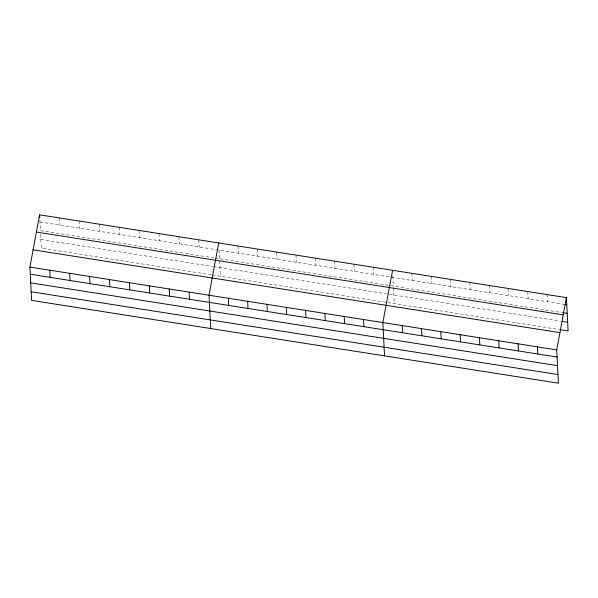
<?xml version="1.0" encoding="UTF-8"?>
<svg xmlns="http://www.w3.org/2000/svg" width="598" height="598" viewBox="0 0 598 598"><rect width="100%" height="100%" fill="white"/><g stroke="black" fill="none" stroke-linecap="round" stroke-linejoin="round"><path stroke-width="0.45" stroke-dasharray="2.99 2.24" d="M39.961 221.97L564.019 304.337M214.091 257.895L40.402 230.596L39.827 219.287M214.996 258.037L561.694 312.537M40.851 239.484L212.731 266.506M213.636 266.648L560.304 321.133M211.356 274.848L41.284 248.118L40.492 232.375M212.26 274.99L558.898 329.476M547.095 294.582L547.462 301.736M527.78 291.547L528.146 298.701M508.464 288.513L508.823 295.666M489.149 285.47L489.508 292.631M469.834 282.435L470.192 289.589M450.511 279.401L450.877 286.554M431.195 276.366L431.562 283.519M411.88 273.331L412.246 280.484M392.834 275.656L393.364 286.076M393.454 287.855L394.254 303.597M373.249 267.254L373.608 274.415M353.934 264.219L354.293 271.372M334.618 261.184L334.977 268.338M315.296 258.149L315.662 265.303M295.98 255.114L296.346 262.268M276.665 252.072L277.031 259.233M257.349 249.037L257.708 256.198M238.034 246.002L238.393 253.156M219.077 250.121L220.4 276.269M198.813 239.835L199.179 246.996M178.914 236.711L179.273 243.864M159.008 233.579L159.374 240.74M139.11 230.454L139.469 237.608M119.204 227.322L119.57 234.483M99.305 224.198L99.664 231.351M79.407 221.066L79.766 228.227M59.501 217.941L59.867 225.095"/><path stroke-width="0.9" d="M566.411 297.617L556.716 349.882L558.397 383.191L31.589 300.383L29.9 267.082L39.603 214.809L566.411 297.617L568.1 330.918L559.825 329.618M218.719 242.967L209.016 295.233L210.705 328.534M392.565 270.289L382.862 322.561L384.551 355.862M564.938 304.487L566.777 304.771M562.613 312.679L567.21 313.404M36.396 232.061L563.211 314.869M562.142 321.425L567.666 322.292M33.099 249.829L559.915 332.638M29.9 267.082L556.716 349.882M30.259 274.235L557.074 357.043M30.7 282.861L557.515 365.67M31.148 291.757L557.964 374.557M537.4 346.847L537.759 354.001M518.077 343.813L518.444 350.966M498.762 340.778L499.128 347.931M479.447 337.743L479.813 344.897M460.131 334.701L460.49 341.862M440.816 331.666L441.175 338.819M421.5 328.631L421.859 335.784M402.185 325.596L402.544 332.75M363.547 319.519L363.913 326.68M344.231 316.484L344.598 323.645M324.916 313.449L325.275 320.603M305.6 310.414L305.959 317.568M286.285 307.379L286.644 314.533M266.97 304.345L267.328 311.498M247.647 301.302L248.013 308.463M228.331 298.267L228.698 305.429M189.118 292.108L189.476 299.262M169.212 288.976L169.578 296.13M149.313 285.851L149.672 293.005M129.407 282.719L129.773 289.873M109.509 279.595L109.868 286.748M89.603 276.463L89.969 283.616M69.704 273.338L70.063 280.492M49.798 270.206L50.165 277.36M39.603 214.809L39.737 217.493"/></g></svg>
